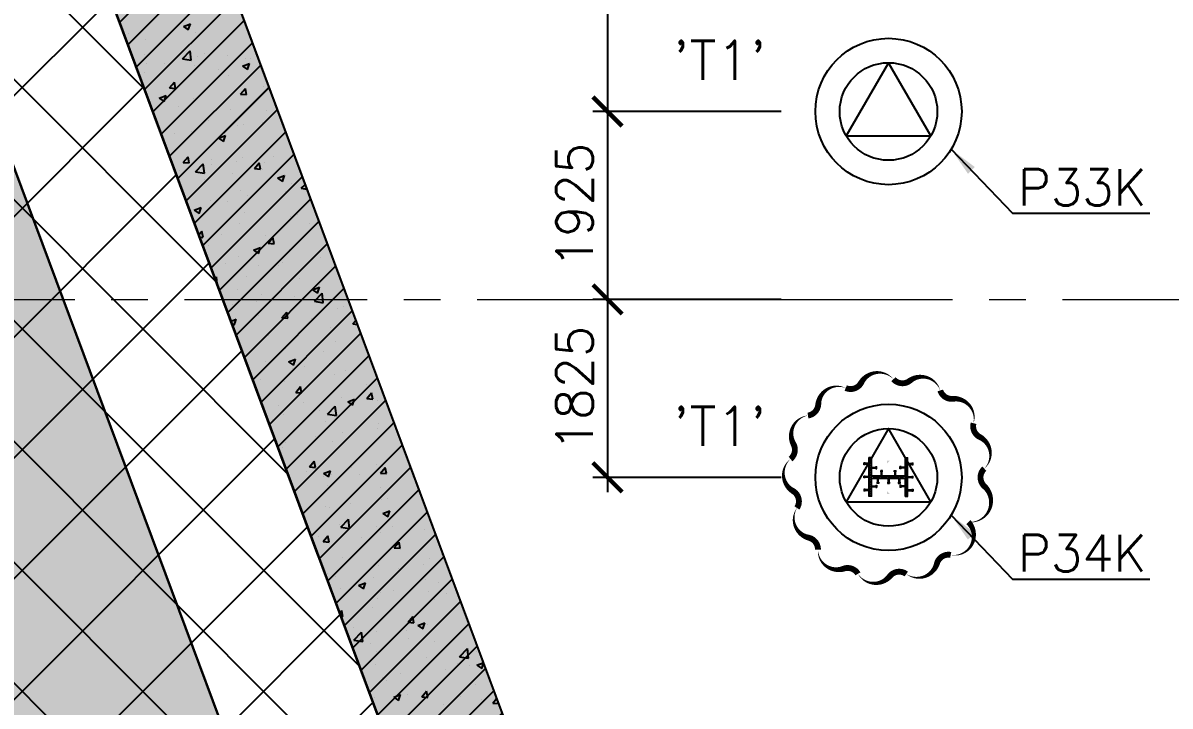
# Model space of a CAD drawing. Header units: millimetres. Extents: x -346728 to 1320345, y -537202 to -385966.
# Drawn here: x 128204 to 139963, y -436659 to -429659 of the extents above; entities that cross this region are included whole.
import ezdxf
from ezdxf.xclip import XClip

# ---------------------------------------------------------------- set-up
doc = ezdxf.new("R2010")
doc.units = ezdxf.units.MM
doc.header["$LTSCALE"] = 100
doc.header["$XCLIPFRAME"] = 2
doc.linetypes.add('DASHED2', pattern=[0.375, 0.25, -0.125])
doc.linetypes.add('X1326_GLB$0$CENTER', pattern=[2, 1.25, -0.25, 0.25, -0.25])
for name, color, linetype, lineweight in [('0 T KY HIEU', 7, 'Continuous', 9), ('0 T TEXT', 7, 'Continuous', 13), ('KCMANH', 8, 'Continuous', 13), ('KINGPOST', 5, 'Continuous', 20), ('X1326_GLB$0$A-tim', 8, 'X1326_GLB$0$CENTER', 9)]:
    doc.layers.add(name, color=color, linetype=linetype, lineweight=lineweight)
for name, color, linetype in [('BO TRI DIEN CHIEU SANG', 8, 'Continuous'), ('hach', 253, 'Continuous'), ('PILE MARK', 8, 'Continuous'), ('PL', 3, 'Continuous'), ('PLT', 6, 'Continuous'), ('W2', 4, 'Continuous'), ('XR_1326_csPL$0$hach', 253, 'Continuous'), ('XR_1326_csPL$0$W2', 4, 'Continuous')]:
    doc.layers.add(name, color=color, linetype=linetype)
doc.layers.add('CL load', color=1, linetype='Continuous', plot=False)
doc.styles.add('simplex', font='simplex.shx')
doc.dimstyles.new('100', dxfattribs={"dimscale": 150, "dimtxt": 2.5, "dimasz": 2, "dimexe": 1, "dimexo": 1, "dimgap": 1, "dimtad": 1, "dimdec": 0, "dimzin": 0, "dimdsep": 46, "dimtxsty": 'simplex', "dimblk": 'ARCHTICK', "dimcen": 1, "dimdle": 1, "dimclrd": 256, "dimclre": 256, "dimclrt": 6, "dimadec": 0, "dimazin": 0, "dimtfac": 1, "dimtdec": 0, "dimtix": 1, "dimtmove": 2, "dimatfit": 3, "dimfxl": 1, "dimtolj": 1, "dimtzin": 0, "dimarcsym": 0})
pattern_1 = [(45, (188543.33, 11377564.439), (-8.980256121, 8.980256121), []), (135, (188543.33, 11377564.439), (-8.980256121, -8.980256121), [])]

# ---------------------------------------------------------------- blocks, each defined once
blk = doc.blocks.new('_ArchTick')
at = {"color": 0, "linetype": 'ByBlock', "const_width": 0.15}
blk.add_lwpolyline([(-0.5, -0.5), (0.5, 0.5)], dxfattribs=at)
blk = doc.blocks.new('*D309')
at = {"layer": 'CL load', "lineweight": -2, "transparency": 16777216}
for p, q in [((134197, -426666), (134197, -430716)), ((135977, -426816), (134047, -426816)), ((135977, -430566), (134047, -430566))]:
    blk.add_line(p, q, dxfattribs=at)
at = {"layer": 'DEFPOINTS', "color": 0, "transparency": 16777216}
for p in [(136127, -426816, 0), (134197, -430566), (136127, -430566, 0)]:
    blk.add_point(p, dxfattribs=at)
at = {"layer": 'CL load', "lineweight": -2, "transparency": 16777216, "xscale": 300, "yscale": 300, "zscale": 300}
for p, rotation in [((134197, -426816), 90), ((134197, -430566), 270)]:
    blk.add_blockref('_ArchTick', p, dxfattribs=dict(at, rotation=rotation))
at = {"layer": 'CL load', "color": 6, "transparency": 16777216, "insert": (133859, -428691), "char_height": 375, "attachment_point": 5, "rotation": 90, "style": 'simplex'}
blk.add_mtext('\\A1;3750', dxfattribs=at)
blk = doc.blocks.new('*D310')
at = {"layer": 'CL load', "lineweight": -2, "transparency": 16777216}
for p, q in [((134197, -430416), (134197, -432642)), ((135977, -430566), (134047, -430566)), ((135977, -432492), (134047, -432492))]:
    blk.add_line(p, q, dxfattribs=at)
at = {"layer": 'DEFPOINTS', "color": 0, "transparency": 16777216}
for p in [(136127, -430566, 0), (134197, -432492), (136127, -432492, 0)]:
    blk.add_point(p, dxfattribs=at)
at = {"layer": 'CL load', "lineweight": -2, "transparency": 16777216, "xscale": 300, "yscale": 300, "zscale": 300}
for p, rotation in [((134197, -430566), 90), ((134197, -432492), 270)]:
    blk.add_blockref('_ArchTick', p, dxfattribs=dict(at, rotation=rotation))
at = {"layer": 'CL load', "color": 6, "transparency": 16777216, "insert": (133859, -431529), "char_height": 375, "attachment_point": 5, "rotation": 90, "style": 'simplex'}
blk.add_mtext('\\A1;1925', dxfattribs=at)
blk = doc.blocks.new('*D312')
at = {"layer": 'CL load', "lineweight": -2, "transparency": 16777216}
for p, q in [((134197, -432342), (134197, -434466)), ((135977, -432492), (134047, -432492)), ((135977, -434316), (134047, -434316))]:
    blk.add_line(p, q, dxfattribs=at)
at = {"layer": 'DEFPOINTS', "color": 0, "transparency": 16777216}
for p in [(136127, -432492), (134197, -434316), (136127, -434316, 0)]:
    blk.add_point(p, dxfattribs=at)
at = {"layer": 'CL load', "lineweight": -2, "transparency": 16777216, "xscale": 300, "yscale": 300, "zscale": 300}
for p, rotation in [((134197, -432492), 90), ((134197, -434316), 270)]:
    blk.add_blockref('_ArchTick', p, dxfattribs=dict(at, rotation=rotation))
at = {"layer": 'CL load', "color": 6, "transparency": 16777216, "insert": (133859, -433404), "char_height": 375, "attachment_point": 5, "rotation": 90, "style": 'simplex'}
blk.add_mtext('\\A1;1825', dxfattribs=at)
blk = doc.blocks.new('LVL-KHUNGTEN')
blk.add_lwpolyline([(61072.9, 41092.8), (119123.5, 41092.8), (119123.5, 61.9), (61072.9, 61.9)], close=True)
blk = doc.blocks.new('mb duong hh')
at = {"layer": '0 T TEXT', "color": 8, "linetype": 'DASHED2', "ltscale": 300}
blk.add_lwpolyline([(75940, 34596), (80501, 41668), (80491, 88861), (75484, 93868), (-20031, 93860), (-33610, 75885), (-26182, 55955), (-6300, 2612), (0, 0)], close=True, dxfattribs=at)
blk = doc.blocks.new('MB HANG RAO TAM')
h = blk.add_hatch()
h.set_pattern_fill('ANSI37', color=8, scale=7000, style=0)
h.set_pattern_definition([(45, (527887.4, 631399.9), (-618.7184, 618.7184), []), (135, (527887.4, 631399.9), (-618.7184, -618.7184), [])])
h.paths.add_polyline_path([(89794, 74797), (94796, 69797), (94804, 22611), (90246, 15544), (52523, -1634), (34324, -9922), (14325, -19029), (8025, -16417), (-19267, 56832), (-5688, 74797), (41806, 74797), (65797, 74797)], flags=16)
h.paths.add_polyline_path([(-17293, 40146), (-15160, 40938), (-12777, 34516), (-15127, 33730), (-10493, 20001), (4784, -19373), (12548, -21453), (91490, 14752), (95488, 20874), (95620, 46027), (95770, 74597), (91825, 78101), (52350, 76926), (14008, 75822), (-9259, 75871), (-23844, 71027), (-24251, 60760)])
at = {"layer": '0 T KY HIEU'}
h = blk.add_hatch(color=256, dxfattribs=at)
h.set_gradient(color1=(0, 255, 255), tint=1, name='SPHERICAL')
h.paths.add_polyline_path([(-19903, 54154), (-15713, 42909), (-17614, 42201), (-21803, 53446)])
at = {"color": 7, "elevation": 7850}
blk.add_lwpolyline([(-19903, 54154), (-15713, 42909), (-17614, 42201), (-21803, 53446)], close=True, dxfattribs=at)
at = {"layer": 'BO TRI DIEN CHIEU SANG', "color": 7, "elevation": 7850}
blk.add_lwpolyline([(-15713, 42909), (-19903, 54154), (-21803, 53446), (-17614, 42201)], close=True, dxfattribs=at)
at = {"layer": 'XR_1326_csPL$0$W2', "color": 7, "ltscale": 0.5, "elevation": 0}
blk.add_lwpolyline([(8025, -16417), (14325, -19029), (90246, 15544), (94804, 22611), (94796, 69797), (89794, 74797), (-5688, 74797), (-19267, 56832)], close=True, dxfattribs=at)
blk = doc.blocks.new('KP50')
at = {"ltscale": 0.1}
h = blk.add_hatch(color=6, dxfattribs=at)
h.dxf.hatch_style = 1
h.paths.add_polyline_path([(14, 171), (-14, 171), (-14, 142)])
h.paths.add_polyline_path([(-14, -142), (-14, -171), (14, -171)])
at = {"layer": 'KCMANH', "linetype": 'ByBlock'}
h = blk.add_hatch(dxfattribs=at)
h.set_pattern_fill('ANSI37', color=6, scale=4, style=0)
h.set_pattern_definition(pattern_1)
h.paths.add_polyline_path([(-200, 200), (-200, 171), (200, 171), (200, 200)])
h = blk.add_hatch(dxfattribs=at)
h.set_pattern_fill('ANSI37', color=6, scale=4, style=0)
h.set_pattern_definition([(45, (188728.93, 11377564.439), (-8.980256121, 8.980256121), []), (135, (188728.93, 11377564.439), (-8.980256121, -8.980256121), [])])
h.paths.add_polyline_path([(14, 171), (-14, 142), (-14, -142), (14, -171)])
h = blk.add_hatch(dxfattribs=at)
h.set_pattern_fill('ANSI37', color=6, scale=4, style=0)
h.set_pattern_definition(pattern_1)
h.paths.add_polyline_path([(-200, -171), (-200, -200), (200, -200), (200, -171)])
for p, q in [((-125, 253), (-146, 253)), ((-146, 240), (-146, 253)), ((-125, 240), (-146, 240)), ((-142, 200), (-142, 240)), ((-129, 200), (-129, 240)), ((-125, 240), (-125, 253)), ((-10, 253), (10, 253)), ((-10, 240), (-10, 253)), ((-10, 240), (10, 240)), ((-6, 200), (-6, 240)), ((6, 200), (6, 240)), ((10, 240), (10, 253)), ((125, 253), (146, 253)), ((125, 240), (125, 253)), ((125, 240), (146, 240)), ((129, 200), (129, 240)), ((142, 200), (142, 240)), ((146, 240), (146, 253)), ((-85, 131), (-106, 131)), ((-106, 131), (-106, 118)), ((-85, 118), (-106, 118)), ((-102, 171), (-102, 131)), ((-89, 171), (-89, 131)), ((-85, 131), (-85, 118)), ((-67, 100), (-67, 120)), ((-54, 120), (-67, 120)), ((-54, 100), (-54, 120)), ((85, 131), (106, 131)), ((85, 131), (85, 118)), ((85, 118), (106, 118)), ((89, 171), (89, 131)), ((102, 171), (102, 131)), ((106, 131), (106, 118)), ((-54, 100), (-67, 100)), ((-67, 10), (-67, -10)), ((-54, 10), (-67, 10)), ((-14, 116), (-54, 116)), ((-14, 104), (-54, 104)), ((-54, 10), (-54, -10)), ((-14, 6), (-54, 6)), ((14, 76), (54, 76)), ((14, 64), (54, 64)), ((54, 60), (54, 80)), ((54, 80), (67, 80)), ((54, 60), (67, 60)), ((67, 60), (67, 80)), ((-54, -10), (-67, -10)), ((-67, -100), (-67, -120)), ((-54, -100), (-67, -100)), ((-14, -6), (-54, -6)), ((-54, -100), (-54, -120)), ((-14, -104), (-54, -104)), ((-14, -116), (-54, -116)), ((14, -64), (54, -64)), ((14, -76), (54, -76)), ((54, -60), (54, -80)), ((54, -60), (67, -60)), ((54, -80), (67, -80)), ((67, -60), (67, -80)), ((-142, -200), (-142, -240)), ((-129, -200), (-129, -240)), ((-85, -118), (-106, -118)), ((-106, -131), (-106, -118)), ((-85, -131), (-106, -131)), ((-102, -171), (-102, -131)), ((-89, -171), (-89, -131)), ((-85, -131), (-85, -118)), ((-54, -120), (-67, -120)), ((-6, -200), (-6, -240)), ((6, -200), (6, -240)), ((85, -118), (106, -118)), ((85, -131), (85, -118)), ((85, -131), (106, -131)), ((89, -171), (89, -131)), ((102, -171), (102, -131)), ((106, -131), (106, -118)), ((129, -200), (129, -240)), ((142, -200), (142, -240)), ((-125, -240), (-146, -240)), ((-146, -240), (-146, -253)), ((-125, -253), (-146, -253)), ((-125, -240), (-125, -253)), ((-10, -240), (10, -240)), ((-10, -240), (-10, -253)), ((-10, -253), (10, -253)), ((10, -240), (10, -253)), ((125, -240), (146, -240)), ((125, -240), (125, -253)), ((125, -253), (146, -253)), ((146, -240), (146, -253))]:
    blk.add_line(p, q, dxfattribs=at)
at = {"layer": 'KINGPOST', "color": 6, "linetype": 'ByBlock'}
for p, q in [((-200, 200), (200, 200)), ((-200, 171), (-200, 200)), ((-200, 171), (200, 171)), ((-14, 171), (-14, -171)), ((-14, 142), (14, 171)), ((14, 171), (14, -171)), ((200, 171), (200, 200)), ((-200, -171), (200, -171)), ((-200, -171), (-200, -200)), ((-200, -200), (200, -200)), ((-14, -142), (14, -171)), ((200, -171), (200, -200))]:
    blk.add_line(p, q, dxfattribs=at)
blk.add_lwpolyline([(-14, 0), (14, 0)], dxfattribs=at)
blk = doc.blocks.new('B1 Kingpost Layout Plan1')
at = {"layer": 'KCMANH', "linetype": 'ByBlock', "rotation": 90}
blk.add_blockref('KP50', (-13287, -19546, 0), dxfattribs=at)

msp = doc.modelspace()

# ---------------------------------------------------------------- hatches: boundary and pattern name
at = {"ltscale": 0.1}
h = msp.add_hatch(color=6, dxfattribs=at)
h.dxf.hatch_style = 1
h.paths.add_polyline_path([(137091.4, -434145.3), (137062.6, -434145.3), (137062.6, -434174.1)])
h.paths.add_polyline_path([(137062.6, -434458.9), (137062.6, -434487.7), (137091.4, -434487.7)])
at = {"layer": 'hach'}
h = msp.add_hatch(dxfattribs=at)
h.set_pattern_fill('ANSI31', color=256, scale=70)
h.set_pattern_definition([(45, (121918.56, -508591.22), (-157.15448, 157.15448), [])])
h.paths.add_polyline_path([(142200.7, -410142.2), (128621.2, -428107.5), (155914.1, -501359), (162214.1, -503970.9), (238136.4, -469396.6), (242695.2, -462329.4), (242687.2, -415142.7), (237685.1, -410142.2)])
h.paths.add_polyline_path([(142797.9, -411342.2), (129975.7, -428305.7), (156856.2, -500450.6), (162191.6, -502662.6), (237318.8, -468450.4), (241495.1, -461976.1), (241487, -415639.4), (237188.2, -411342.2)], flags=16)
h = msp.add_hatch(dxfattribs=at)
h.set_pattern_fill('AR-CONC', color=256, scale=4)
h.set_pattern_definition([(50, (121918.56, -508591.2), (728.7387, -63.7563), [76.2, -838.2]), (355, (121918.56, -508591.2), (-140.9737, 764.2274), [60.96, -670.5623]), (100.45144, (121979.3, -508596.54), (587.765, 700.471), [64.76, -712.361]), (46.1842, (121918.6, -508388), (1084.316, -168.1693), [114.3, -1257.3]), (96.63556, (122008.9, -508402), (949.6165, 989.7045), [97.14, -1068.5424]), (351.18415, (121918.6, -508388), (949.6165, 989.7045), [91.44, -1005.839]), (21, (122020.16, -508438.8), (606.4576, -409.0608), [76.2, -838.2]), (326, (122020.16, -508438.8), (247.208, 736.752), [60.96, -670.56]), (71.45144, (122070.7, -508472.9), (853.6657, 327.691), [64.76, -712.3598]), (37.5, (121918.56, -508591.22), (12.3544, 338.22016), [0, -662.432, 0, -680.72, 0, -673.1]), (7.5, (121918.56, -508591.22), (267.27865, 400.7223), [0, -388.112, 0, -647.192, 0, -256.54]), (327.5, (121692, -508591.22), (542.3624, -22.91498), [0, -254, 0, -792.48, 0, -1051.56]), (317.5, (121590.4, -508591.2), (592.5167, 101.706), [0, -330.2, 0, -526.288, 0, -746.76])])
h.paths.add_polyline_path([(142200.7, -410142.2), (128621.2, -428107.5), (155914.1, -501359), (162214.1, -503970.9), (238136.4, -469396.6), (242695.2, -462329.4), (242687.2, -415142.7), (237685.1, -410142.2)])
h.paths.add_polyline_path([(142797.9, -411342.2), (129975.7, -428305.7), (156856.2, -500450.6), (162191.6, -502662.6), (237318.8, -468450.4), (241495.1, -461976.1), (241487, -415639.4), (237188.2, -411342.2)], flags=16)

# ---------------------------------------------------------------- linework, layer by layer
at = {"color": 6, "elevation": -2718.3}
msp.add_lwpolyline([(138059.1, -434226.7, 0, 60, 0.5205671), (138012.4, -433902.2, 60, 60, -0.3534527), (137948.8, -433761.1, 0, 60, 0.5205671), (137736.4, -433510.8, 60, 60, -0.3534915), (137607.4, -433425.1, 0, 60, 0.5205671), (137294.6, -433326.2, 60, 60, -0.3944899), (137127.3, -433309.8, 0, 60, 0.520567), (136796.4, -433346.6, 60, 60, -0.3907151), (136638.2, -433400, 0, 60, 0.520567), (136356.9, -433568.8, 60, 60, -0.3534934), (136251.3, -433682.1, 0, 60, 0.5205671), (136102.8, -433974.8, 60, 60, -0.3571345), (136072.5, -434127.9, 0, 60, 0.520567), (136098.2, -434455.6, 60, 60, -0.4289707), (136138.5, -434629.5, 0, 60, 0.520567), (136259.3, -434934.3, 60, 60, -0.3534582), (136353.9, -435056.8, 0, 60, 0.520567), (136618.6, -435250.9, 60, 60, -0.3534893), (136763.9, -435304.3, 0, 60, 0.5205671), (137091.1, -435327.9, 60, 60, -0.3982747), (137259.1, -435306, 0, 60, 0.520567), (137573.7, -435197.6, 60, 60, -0.3869502), (137714.8, -435110.4, 0, 60, 0.7314349), (137895.4, -434774.1, 0, 60, 0.7206829), (138060, -434407.2, 60, 60, -0.4358983)], format="xyseb", close=True, dxfattribs=at)
at = {"layer": 'PL', "elevation": -1404.9}
for points in [[(136644, -430816.5), (137510, -430816.5), (137077, -430066.5)], [(136644, -430816.5), (137510, -430816.5), (137077, -430066.5)], [(136644, -434566.5), (137510, -434566.5), (137077, -433816.5)], [(136644, -434566.5), (137510, -434566.5), (137077, -433816.5)]]:
    msp.add_lwpolyline(points, close=True, dxfattribs=at)
at = {"layer": 'PL'}
for centre, radius in [((137077, -430566.5, -1404.9), 750), ((137077, -430566.5, -1404.9), 750), ((137077, -430566.5, -1404.9), 500), ((137077, -430566.5, -1404.9), 500), ((137077, -434316.5, -1404.9), 750), ((137077, -434316.5, -1404.9), 750), ((137077, -434316.5, -1404.9), 500), ((137077, -434316.5, -1404.9), 500)]:
    msp.add_circle(centre, radius, dxfattribs=at)
at = {"layer": 'W2', "ltscale": 0.5, "elevation": -1404.9}
for points in [[(142200.7, -410142.2), (128621.2, -428107.5), (155914.1, -501359), (162214.1, -503970.9), (238136.4, -469396.6), (242695.2, -462329.4), (242686.9, -415142.1), (237685.1, -410142.2)], [(142797.9, -411342.2), (129975.7, -428305.7), (156856.2, -500450.6), (162191.6, -502662.6), (237318.8, -468450.4), (241495.1, -461976.1), (241487, -415639.4), (237188.2, -411342.2)]]:
    msp.add_lwpolyline(points, close=True, dxfattribs=at)
at = {"layer": 'X1326_GLB$0$A-tim', "ltscale": 15}
msp.add_line((120859.5, -432491.5, -1404.9), (255546, -432491.5, -1404.9), dxfattribs=at)
at = {"layer": 'XR_1326_csPL$0$hach', "color": 250}
for p, q in [((129281.6, -429880, -1404.9), (130214.6, -428947, -1404.9)), ((129367, -430109, -1404.9), (130299.9, -429176, -1404.9)), ((129452.3, -430338, -1404.9), (130385.3, -429405, -1404.9)), ((129537.6, -430567, -1404.9), (130470.6, -429634, -1404.9)), ((129849.1, -429694.3, -1404.9), (129920.2, -429667, -1404.9)), ((129899.6, -429728.5, -1404.9), (129920.2, -429667.1, -1404.9)), ((129282.8, -429762.9, -1404.9), (129282.8, -429762.9, -1404.9)), ((129849.1, -429694.4, -1404.9), (129899.6, -429728.5, -1404.9)), ((129924.5, -429678.4, -1404.9), (129924.5, -429678.4, -1404.9)), ((129973.2, -429759.1, -1404.9), (129973.2, -429759.1, -1404.9)), ((129460, -429824.1, -1404.9), (129460, -429824.1, -1404.9)), ((129622.9, -430796, -1404.9), (130555.9, -429863, -1404.9)), ((129453.7, -429980.5, -1404.9), (129453.7, -429980.5, -1404.9)), ((129838.6, -430027.6, -1404.9), (129917.8, -429945.1, -1404.9)), ((129929, -430041.6, -1404.9), (129917.8, -429945.1, -1404.9)), ((129996, -430003.4, -1404.9), (129996, -430003.4, -1404.9)), ((130065.3, -429974.3, -1404.9), (130065.3, -429974.3, -1404.9)), ((130296.3, -429995, -1404.9), (130296.3, -429995, -1404.9)), ((130488.6, -430021.1, -1404.9), (130488.6, -430021.1, -1404.9)), ((129472.8, -430076, -1404.9), (129472.8, -430076, -1404.9)), ((129657.2, -430079.1, -1404.9), (129657.2, -430079.1, -1404.9)), ((129667.9, -430117, -1404.9), (129667.9, -430117, -1404.9)), ((129708.2, -431025, -1404.9), (130641.2, -430092, -1404.9)), ((129838.7, -430027.6, -1404.9), (129929, -430041.6, -1404.9)), ((129911.5, -430045.6, -1404.9), (129911.5, -430045.6, -1404.9)), ((129960.9, -430097.3, -1404.9), (129960.9, -430097.3, -1404.9)), ((130210.3, -430139.9, -1404.9), (130210.3, -430139.9, -1404.9)), ((130455.5, -430103.4, -1404.9), (130506.1, -430137.5, -1404.9)), ((130455.6, -430103.4, -1404.9), (130526.7, -430076.1, -1404.9)), ((130506.1, -430137.5, -1404.9), (130526.7, -430076.1, -1404.9)), ((130538.4, -430026.3, -1404.9), (130538.4, -430026.3, -1404.9)), ((129447.7, -430162.3, -1404.9), (129447.7, -430162.3, -1404.9)), ((130308.8, -430197.4, -1404.9), (130308.8, -430197.4, -1404.9)), ((129707.2, -430323.8, -1404.9), (129756.2, -430265.4, -1404.9)), ((129707.2, -430323.8, -1404.9), (129767.9, -430329.1, -1404.9)), ((129716.3, -430299.1, -1404.9), (129716.3, -430299.1, -1404.9)), ((129768.1, -430329.1, -1404.9), (129756.4, -430265.4, -1404.9)), ((129793.6, -431253.9, -1404.9), (130726.5, -430321, -1404.9)), ((130436, -430387.6, -1404.9), (130484.9, -430329.2, -1404.9)), ((130476.2, -430359.3, -1404.9), (130476.2, -430359.3, -1404.9)), ((130496.8, -430392.8, -1404.9), (130485.1, -430329.1, -1404.9)), ((130670.7, -430311.2, -1404.9), (130670.7, -430311.2, -1404.9)), ((129601.9, -430431.1, -1404.9), (129673, -430403.8, -1404.9)), ((129601.9, -430431.1, -1404.9), (129652.4, -430465.2, -1404.9)), ((129644.3, -430446.4, -1404.9), (129644.3, -430446.4, -1404.9)), ((129652.4, -430465.2, -1404.9), (129673, -430403.8, -1404.9)), ((129948.5, -430435.5, -1404.9), (129948.5, -430435.5, -1404.9)), ((130029, -430395.7, -1404.9), (130029, -430395.7, -1404.9)), ((130436, -430387.6, -1404.9), (130496.7, -430392.9, -1404.9)), ((129793.9, -430519.9, -1404.9), (129793.9, -430519.9, -1404.9)), ((129878.9, -431482.9, -1404.9), (130811.9, -430550, -1404.9)), ((130336.3, -430542.8, -1404.9), (130336.3, -430542.8, -1404.9)), ((130696.8, -430552.9, -1404.9), (130696.8, -430552.9, -1404.9)), ((130104.3, -430654.6, -1404.9), (130104.3, -430654.6, -1404.9)), ((130403.4, -430711.9, -1404.9), (130403.4, -430711.9, -1404.9)), ((130463.9, -430697.5, -1404.9), (130463.9, -430697.5, -1404.9)), ((130657.8, -430678.5, -1404.9), (130657.8, -430678.5, -1404.9)), ((129761.8, -430796.4, -1404.9), (129761.8, -430796.4, -1404.9)), ((129936.2, -430773.7, -1404.9), (129936.2, -430773.7, -1404.9)), ((129964.2, -431711.9, -1404.9), (130897.2, -430778.9, -1404.9)), ((130208.3, -430840.1, -1404.9), (130279.5, -430812.8, -1404.9)), ((130208.3, -430840.2, -1404.9), (130258.9, -430874.3, -1404.9)), ((130258.9, -430874.3, -1404.9), (130279.5, -430812.9, -1404.9)), ((129848.2, -431088, -1404.9), (129897.2, -431029.6, -1404.9)), ((129909.1, -431093.3, -1404.9), (129897.3, -431029.6, -1404.9)), ((130049.5, -431940.9, -1404.9), (130982.5, -431007.9, -1404.9)), ((130138.4, -431061.9, -1404.9), (130138.4, -431061.9, -1404.9)), ((130390.5, -431079.2, -1404.9), (130390.5, -431079.2, -1404.9)), ((130451.5, -431035.8, -1404.9), (130451.5, -431035.8, -1404.9)), ((130775.3, -431028.5, -1404.9), (130775.3, -431028.5, -1404.9)), ((129810.3, -431175.5, -1404.9), (129810.3, -431175.5, -1404.9)), ((129848.2, -431088, -1404.9), (129908.9, -431093.3, -1404.9)), ((129923.8, -431111.9, -1404.9), (129923.8, -431111.9, -1404.9)), ((129973.3, -431185.4, -1404.9), (130052.5, -431103, -1404.9)), ((129973.4, -431185.5, -1404.9), (130063.7, -431199.5, -1404.9)), ((130063.7, -431199.4, -1404.9), (130052.5, -431103, -1404.9)), ((130136.1, -431112.7, -1404.9), (130136.1, -431112.7, -1404.9)), ((130352.6, -431198.4, -1404.9), (130352.6, -431198.4, -1404.9)), ((130576.9, -431151.8, -1404.9), (130625.9, -431093.4, -1404.9)), ((130576.9, -431151.8, -1404.9), (130637.7, -431157.1, -1404.9)), ((130637.8, -431157.1, -1404.9), (130626.1, -431093.4, -1404.9)), ((130654.8, -431159.1, -1404.9), (130654.8, -431159.1, -1404.9)), ((130680.8, -431084.9, -1404.9), (130680.8, -431084.9, -1404.9)), ((130062.3, -431260.9, -1404.9), (130062.3, -431260.9, -1404.9)), ((130134.8, -432169.9, -1404.9), (131067.8, -431236.9, -1404.9)), ((130814.8, -431249.2, -1404.9), (130885.9, -431221.9, -1404.9)), ((130814.8, -431249.3, -1404.9), (130865.3, -431283.3, -1404.9)), ((130865.3, -431283.3, -1404.9), (130885.9, -431221.9, -1404.9)), ((130895, -431221.3, -1404.9), (130895, -431221.3, -1404.9)), ((130960.8, -431302.4, -1404.9), (130960.8, -431302.4, -1404.9)), ((131057.7, -431353.6, -1404.9), (131096.3, -431313.4, -1404.9)), ((130439.2, -431374, -1404.9), (130439.2, -431374, -1404.9)), ((130508, -431429.2, -1404.9), (130508, -431429.2, -1404.9)), ((130898.3, -431382.2, -1404.9), (130898.3, -431382.2, -1404.9)), ((131057.7, -431353.7, -1404.9), (131114.6, -431362.5, -1404.9)), ((129911.5, -431450.2, -1404.9), (129911.5, -431450.2, -1404.9)), ((129961.1, -431576.9, -1404.9), (130032.3, -431549.6, -1404.9)), ((130011.7, -431611, -1404.9), (130032.3, -431549.6, -1404.9)), ((130123.2, -431479.9, -1404.9), (130123.2, -431479.9, -1404.9)), ((130220.2, -432398.9, -1404.9), (131153.1, -431465.9, -1404.9)), ((130305.8, -431483.9, -1404.9), (130305.8, -431483.9, -1404.9)), ((129936.3, -431578.4, -1404.9), (129936.3, -431578.4, -1404.9)), ((129961.1, -431576.9, -1404.9), (130011.7, -431611, -1404.9)), ((130478.6, -431601.3, -1404.9), (130478.6, -431601.3, -1404.9)), ((130948.4, -431640.7, -1404.9), (130948.4, -431640.7, -1404.9)), ((131021, -431624.2, -1404.9), (131021, -431624.2, -1404.9)), ((130305.5, -432627.9, -1404.9), (131238.4, -431694.9, -1404.9)), ((130426.8, -431712.2, -1404.9), (130426.8, -431712.2, -1404.9)), ((130882.4, -431745.5, -1404.9), (130882.4, -431745.5, -1404.9)), ((131136.7, -431712, -1404.9), (131136.7, -431712, -1404.9)), ((130008.1, -431829.7, -1404.9), (130038.1, -431793.9, -1404.9)), ((130017.4, -431854.7, -1404.9), (130049.9, -431857.6, -1404.9)), ((130050.1, -431857.5, -1404.9), (130038.3, -431793.8, -1404.9)), ((130240.7, -431830, -1404.9), (130240.7, -431830, -1404.9)), ((130693.8, -431839.5, -1404.9), (130693.8, -431839.5, -1404.9)), ((130717.9, -431916, -1404.9), (130766.9, -431857.6, -1404.9)), ((130778.8, -431921.3, -1404.9), (130767, -431857.6, -1404.9)), ((130101.3, -431941.2, -1404.9), (130101.3, -431941.2, -1404.9)), ((130390.8, -432856.9, -1404.9), (131323.8, -431923.9, -1404.9)), ((130567.6, -431986, -1404.9), (130638.7, -431958.6, -1404.9)), ((130567.6, -431986, -1404.9), (130618.1, -432020.1, -1404.9)), ((130618.1, -432020.1, -1404.9), (130638.7, -431958.7, -1404.9)), ((130717.9, -431916, -1404.9), (130778.6, -431921.3, -1404.9)), ((130936.1, -431978.9, -1404.9), (130936.1, -431978.9, -1404.9)), ((130280.8, -432120.5, -1404.9), (130280.8, -432120.5, -1404.9)), ((130414.4, -432050.4, -1404.9), (130414.4, -432050.4, -1404.9)), ((130869.4, -432112.7, -1404.9), (130869.4, -432112.7, -1404.9)), ((131254.2, -432062.1, -1404.9), (131254.2, -432062.1, -1404.9)), ((130476.1, -433085.9, -1404.9), (131409.1, -432152.9, -1404.9)), ((130495, -432256.9, -1404.9), (130495, -432256.9, -1404.9)), ((130615.1, -432146.2, -1404.9), (130615.1, -432146.2, -1404.9)), ((130823.2, -432143.4, -1404.9), (130823.2, -432143.4, -1404.9)), ((131365.5, -432166.3, -1404.9), (131365.5, -432166.3, -1404.9)), ((131436.9, -432252.1, -1404.9), (131436.9, -432252.1, -1404.9)), ((130173.9, -432274.7, -1404.9), (130187.2, -432260.8, -1404.9)), ((130195.6, -432333, -1404.9), (130187.2, -432260.8, -1404.9)), ((130923.7, -432317.1, -1404.9), (130923.7, -432317.1, -1404.9)), ((131037.4, -432279.9, -1404.9), (131037.4, -432279.9, -1404.9)), ((131174.1, -432395, -1404.9), (131245.2, -432367.7, -1404.9)), ((131224.6, -432429.2, -1404.9), (131245.2, -432367.8, -1404.9)), ((131244.4, -432344, -1404.9), (131244.4, -432344, -1404.9)), ((130402.1, -432388.6, -1404.9), (130402.1, -432388.6, -1404.9)), ((130561.4, -433314.8, -1404.9), (131494.4, -432381.9, -1404.9)), ((130651.9, -432445.7, -1404.9), (130651.9, -432445.7, -1404.9)), ((130987, -432462.8, -1404.9), (130987, -432462.8, -1404.9)), ((131174, -432395.1, -1404.9), (131224.6, -432429.2, -1404.9)), ((131192.4, -432511.5, -1404.9), (131271.5, -432429, -1404.9)), ((131282.8, -432525.5, -1404.9), (131271.5, -432429, -1404.9)), ((130347.8, -432546.9, -1404.9), (130347.8, -432546.9, -1404.9)), ((130602.2, -432513.5, -1404.9), (130602.2, -432513.5, -1404.9)), ((130646.8, -433543.8, -1404.9), (131579.7, -432610.9, -1404.9)), ((131192.4, -432511.5, -1404.9), (131282.7, -432525.6, -1404.9)), ((131424.6, -432590.3, -1404.9), (131424.6, -432590.3, -1404.9)), ((131487.8, -432567.1, -1404.9), (131487.8, -432567.1, -1404.9)), ((130338.3, -432715.8, -1404.9), (130391.5, -432695.4, -1404.9)), ((130370.9, -432756.8, -1404.9), (130391.5, -432695.5, -1404.9)), ((130389.7, -432726.9, -1404.9), (130389.7, -432726.9, -1404.9)), ((130621, -432659.8, -1404.9), (130621, -432659.8, -1404.9)), ((130858.9, -432680.2, -1404.9), (130907.9, -432621.9, -1404.9)), ((130858.9, -432680.2, -1404.9), (130919.6, -432685.5, -1404.9)), ((130895.3, -432668.8, -1404.9), (130895.3, -432668.8, -1404.9)), ((130919.8, -432685.5, -1404.9), (130908, -432621.8, -1404.9)), ((130911.4, -432655.3, -1404.9), (130911.4, -432655.3, -1404.9)), ((131163.4, -432682.7, -1404.9), (131163.4, -432682.7, -1404.9)), ((131587.6, -432744, -1404.9), (131616.5, -432709.6, -1404.9)), ((130347.7, -432741.2, -1404.9), (130370.9, -432756.8, -1404.9)), ((130732.1, -433772.8, -1404.9), (131665, -432839.9, -1404.9)), ((131361.3, -432779, -1404.9), (131361.3, -432779, -1404.9)), ((131587.6, -432744, -1404.9), (131630.7, -432747.8, -1404.9)), ((131615.7, -432745.6, -1404.9), (131615.7, -432745.6, -1404.9)), ((130719.7, -432863.5, -1404.9), (130719.7, -432863.5, -1404.9)), ((131412.2, -432928.5, -1404.9), (131412.2, -432928.5, -1404.9)), ((130817.4, -434001.8, -1404.9), (131750.4, -433068.8, -1404.9)), ((130899, -432993.5, -1404.9), (130899, -432993.5, -1404.9)), ((131283.3, -433024.3, -1404.9), (131283.3, -433024.3, -1404.9)), ((130690.8, -433126, -1404.9), (130690.8, -433126, -1404.9)), ((130926.8, -433131.8, -1404.9), (130998, -433104.5, -1404.9)), ((130926.8, -433131.8, -1404.9), (130977.4, -433165.9, -1404.9)), ((130977.4, -433165.9, -1404.9), (130998, -433104.5, -1404.9)), ((131094.1, -433179.8, -1404.9), (131094.1, -433179.8, -1404.9)), ((131348.4, -433146.3, -1404.9), (131348.4, -433146.3, -1404.9)), ((131733.2, -433095.6, -1404.9), (131733.2, -433095.6, -1404.9)), ((130637.4, -433315.5, -1404.9), (130637.4, -433315.5, -1404.9)), ((130902.7, -434230.8, -1404.9), (131835.7, -433297.8, -1404.9)), ((130965.5, -433201.9, -1404.9), (130965.5, -433201.9, -1404.9)), ((131399.9, -433266.7, -1404.9), (131399.9, -433266.7, -1404.9)), ((131507.9, -433224.8, -1404.9), (131507.9, -433224.8, -1404.9)), ((130886.7, -433331.8, -1404.9), (130886.7, -433331.8, -1404.9)), ((130999.9, -433444.5, -1404.9), (131048.8, -433386.1, -1404.9)), ((131060.7, -433449.7, -1404.9), (131049, -433386.1, -1404.9)), ((131179.8, -433338.4, -1404.9), (131179.8, -433338.4, -1404.9)), ((131722.1, -433361.3, -1404.9), (131722.1, -433361.3, -1404.9)), ((130988, -434459.8, -1404.9), (131921, -433526.8, -1404.9)), ((130999.9, -433444.5, -1404.9), (131060.6, -433449.8, -1404.9)), ((131081.1, -433547, -1404.9), (131081.1, -433547, -1404.9)), ((131465.9, -433496.3, -1404.9), (131465.9, -433496.3, -1404.9)), ((131533.3, -433540.8, -1404.9), (131604.4, -433513.5, -1404.9)), ((131533.3, -433540.9, -1404.9), (131583.8, -433575, -1404.9)), ((131583.8, -433575, -1404.9), (131604.4, -433513.6, -1404.9)), ((131728.6, -433508.2, -1404.9), (131777.6, -433449.8, -1404.9)), ((131728.6, -433508.2, -1404.9), (131789.3, -433513.5, -1404.9)), ((131789.5, -433513.5, -1404.9), (131777.7, -433449.8, -1404.9)), ((131833.9, -433528.8, -1404.9), (131833.9, -433528.8, -1404.9)), ((131915.2, -433528.8, -1404.9), (131915.2, -433528.8, -1404.9)), ((130826.8, -433580.5, -1404.9), (130826.8, -433580.5, -1404.9)), ((130874.3, -433670, -1404.9), (130874.3, -433670, -1404.9)), ((131241.4, -433630.5, -1404.9), (131241.4, -433630.5, -1404.9)), ((131327.1, -433669.4, -1404.9), (131406.2, -433586.9, -1404.9)), ((131327.1, -433669.4, -1404.9), (131417.4, -433683.4, -1404.9)), ((131387.5, -433604.9, -1404.9), (131387.5, -433604.9, -1404.9)), ((131417.5, -433683.4, -1404.9), (131406.2, -433586.9, -1404.9)), ((130763.4, -433718.4, -1404.9), (130763.4, -433718.4, -1404.9)), ((131073.4, -434688.8, -1404.9), (132006.3, -433755.8, -1404.9)), ((131305.8, -433741.3, -1404.9), (131305.8, -433741.3, -1404.9)), ((131848.1, -433764.2, -1404.9), (131848.1, -433764.2, -1404.9)), ((131198.6, -433897.1, -1404.9), (131198.6, -433897.1, -1404.9)), ((131484.8, -433853.6, -1404.9), (131484.8, -433853.6, -1404.9)), ((131840.3, -433812.6, -1404.9), (131840.3, -433812.6, -1404.9)), ((131902.9, -433867, -1404.9), (131902.9, -433867, -1404.9)), ((130813.8, -433947.7, -1404.9), (130813.8, -433947.7, -1404.9)), ((130862, -434008.2, -1404.9), (130862, -434008.2, -1404.9)), ((130892.3, -433955.3, -1404.9), (130892.3, -433955.3, -1404.9)), ((131158.7, -434917.8, -1404.9), (132091.6, -433984.8, -1404.9)), ((131375.2, -433943.2, -1404.9), (131375.2, -433943.2, -1404.9)), ((131140.8, -434208.7, -1404.9), (131189.8, -434150.3, -1404.9)), ((131140.8, -434208.7, -1404.9), (131201.6, -434214, -1404.9)), ((131201.7, -434214, -1404.9), (131190, -434150.3, -1404.9)), ((131244, -435146.8, -1404.9), (132177, -434213.8, -1404.9)), ((131286.1, -434277.6, -1404.9), (131357.2, -434250.3, -1404.9)), ((131336.6, -434311.7, -1404.9), (131357.2, -434250.3, -1404.9)), ((131573, -434213.3, -1404.9), (131573, -434213.3, -1404.9)), ((131827.4, -434179.8, -1404.9), (131827.4, -434179.8, -1404.9)), ((131869.6, -434272.4, -1404.9), (131918.5, -434214.1, -1404.9)), ((131872.8, -434209.2, -1404.9), (131872.8, -434209.2, -1404.9)), ((131890.5, -434205.2, -1404.9), (131890.5, -434205.2, -1404.9)), ((131930.4, -434277.7, -1404.9), (131918.7, -434214, -1404.9)), ((130931.4, -434297.8, -1404.9), (130931.4, -434297.8, -1404.9)), ((131107.9, -434260.5, -1404.9), (131107.9, -434260.5, -1404.9)), ((131280.3, -434310.9, -1404.9), (131280.3, -434310.9, -1404.9)), ((131286.1, -434277.6, -1404.9), (131336.6, -434311.7, -1404.9)), ((131362.8, -434281.4, -1404.9), (131362.8, -434281.4, -1404.9)), ((131650.3, -434283.4, -1404.9), (131650.3, -434283.4, -1404.9)), ((131869.6, -434272.4, -1404.9), (131930.3, -434277.8, -1404.9)), ((132192.6, -434306.3, -1404.9), (132192.6, -434306.3, -1404.9)), ((131322.1, -434396.9, -1404.9), (131322.1, -434396.9, -1404.9)), ((131329.3, -435375.8, -1404.9), (132262.3, -434442.8, -1404.9)), ((131864.5, -434419.8, -1404.9), (131864.5, -434419.8, -1404.9)), ((131560.1, -434580.5, -1404.9), (131560.1, -434580.5, -1404.9)), ((131878.1, -434543.4, -1404.9), (131878.1, -434543.4, -1404.9)), ((131944.9, -434529.9, -1404.9), (131944.9, -434529.9, -1404.9)), ((131305.7, -434614, -1404.9), (131305.7, -434614, -1404.9)), ((131350.4, -434619.6, -1404.9), (131350.4, -434619.6, -1404.9)), ((131414.6, -435604.7, -1404.9), (132347.6, -434671.8, -1404.9)), ((131892.5, -434686.7, -1404.9), (131943.1, -434720.8, -1404.9)), ((131892.6, -434686.6, -1404.9), (131963.7, -434659.3, -1404.9)), ((131943.1, -434720.8, -1404.9), (131963.7, -434659.4, -1404.9)), ((131448.2, -434799.8, -1404.9), (131448.2, -434799.8, -1404.9)), ((131461.8, -434827.2, -1404.9), (131540.9, -434744.8, -1404.9)), ((131461.8, -434827.3, -1404.9), (131552.1, -434841.3, -1404.9)), ((131552.2, -434841.2, -1404.9), (131540.9, -434744.7, -1404.9)), ((131830.9, -434815.4, -1404.9), (131830.9, -434815.4, -1404.9)), ((131990.5, -434822.7, -1404.9), (131990.5, -434822.7, -1404.9)), ((132319.2, -434846.1, -1404.9), (132319.2, -434846.1, -1404.9)), ((132387.4, -434810.1, -1404.9), (132387.4, -434810.1, -1404.9)), ((131238.4, -434917.1, -1404.9), (131238.4, -434917.1, -1404.9)), ((131281.8, -434972.9, -1404.9), (131330.8, -434914.5, -1404.9)), ((131342.7, -434978.2, -1404.9), (131330.9, -434914.5, -1404.9)), ((131338.1, -434957.8, -1404.9), (131338.1, -434957.8, -1404.9)), ((131499.9, -435833.7, -1404.9), (132432.9, -434900.8, -1404.9)), ((131677.6, -434930.6, -1404.9), (131677.6, -434930.6, -1404.9)), ((131865.8, -434881.6, -1404.9), (131865.8, -434881.6, -1404.9)), ((131281.8, -434972.9, -1404.9), (131342.5, -434978.2, -1404.9)), ((131292.8, -434981.3, -1404.9), (131292.8, -434981.3, -1404.9)), ((132010.5, -435036.7, -1404.9), (132059.5, -434978.3, -1404.9)), ((132010.5, -435036.7, -1404.9), (132071.3, -435042, -1404.9)), ((132071.4, -435042, -1404.9), (132059.7, -434978.3, -1404.9)), ((132074.3, -435038.5, -1404.9), (132074.3, -435038.5, -1404.9)), ((131481.8, -435140.2, -1404.9), (131481.8, -435140.2, -1404.9)), ((131585.3, -436062.7, -1404.9), (132518.2, -435129.7, -1404.9)), ((132375.1, -435148.3, -1404.9), (132375.1, -435148.3, -1404.9)), ((132499, -435095.7, -1404.9), (132504.7, -435093.5, -1404.9)), ((132499, -435095.8, -1404.9), (132507.8, -435101.7, -1404.9)), ((131325.7, -435296, -1404.9), (131325.7, -435296, -1404.9)), ((131853.4, -435219.9, -1404.9), (131853.4, -435219.9, -1404.9)), ((132052, -435246.9, -1404.9), (132052, -435246.9, -1404.9)), ((132306.3, -435213.4, -1404.9), (132306.3, -435213.4, -1404.9)), ((131410.3, -435331.3, -1404.9), (131410.3, -435331.3, -1404.9)), ((131645.3, -435423.4, -1404.9), (131716.5, -435396.1, -1404.9)), ((131645.3, -435423.4, -1404.9), (131695.9, -435457.5, -1404.9)), ((131670.6, -436291.7, -1404.9), (132603.6, -435358.7, -1404.9)), ((131695.9, -435457.5, -1404.9), (131716.5, -435396.1, -1404.9)), ((131792.7, -435341.9, -1404.9), (131792.7, -435341.9, -1404.9)), ((132335, -435364.8, -1404.9), (132335, -435364.8, -1404.9)), ((132462.4, -435394, -1404.9), (132462.4, -435394, -1404.9)), ((131464.5, -435455.5, -1404.9), (131464.5, -435455.5, -1404.9)), ((131869.8, -435495.7, -1404.9), (131869.8, -435495.7, -1404.9)), ((132006.9, -435478.4, -1404.9), (132006.9, -435478.4, -1404.9)), ((132362.7, -435486.5, -1404.9), (132362.7, -435486.5, -1404.9)), ((132549.3, -435501.3, -1404.9), (132549.3, -435501.3, -1404.9)), ((131755.9, -436520.7, -1404.9), (132688.9, -435587.7, -1404.9)), ((131784.7, -435647.6, -1404.9), (131784.7, -435647.6, -1404.9)), ((131841.1, -435558.1, -1404.9), (131841.1, -435558.1, -1404.9)), ((132039, -435614.1, -1404.9), (132039, -435614.1, -1404.9)), ((132423.8, -435563.4, -1404.9), (132423.8, -435563.4, -1404.9)), ((131451.3, -435703.2, -1404.9), (131471.8, -435678.8, -1404.9)), ((131465.3, -435740.9, -1404.9), (131483.5, -435742.5, -1404.9)), ((131483.6, -435742.4, -1404.9), (131471.9, -435678.7, -1404.9)), ((132151.5, -435800.9, -1404.9), (132200.5, -435742.5, -1404.9)), ((132212.4, -435806.2, -1404.9), (132200.6, -435742.5, -1404.9)), ((131590.5, -435858.3, -1404.9), (131590.5, -435858.3, -1404.9)), ((131596.5, -435985.1, -1404.9), (131675.6, -435902.6, -1404.9)), ((131686.9, -435999.1, -1404.9), (131675.6, -435902.6, -1404.9)), ((131828.7, -435896.3, -1404.9), (131828.7, -435896.3, -1404.9)), ((131841.2, -436749.7, -1404.9), (132774.2, -435816.7, -1404.9)), ((132132.9, -435881.3, -1404.9), (132132.9, -435881.3, -1404.9)), ((132151.5, -435800.9, -1404.9), (132212.2, -435806.2, -1404.9)), ((132251.8, -435832.5, -1404.9), (132322.9, -435805.1, -1404.9)), ((132251.8, -435832.5, -1404.9), (132302.3, -435866.6, -1404.9)), ((132302.3, -435866.6, -1404.9), (132322.9, -435805.2, -1404.9)), ((132350.4, -435824.8, -1404.9), (132350.4, -435824.8, -1404.9)), ((132675.3, -435904.2, -1404.9), (132675.3, -435904.2, -1404.9)), ((131596.5, -435985.2, -1404.9), (131686.8, -435999.2, -1404.9)), ((131771.8, -436014.8, -1404.9), (131771.8, -436014.8, -1404.9)), ((132156.5, -435964.2, -1404.9), (132156.5, -435964.2, -1404.9)), ((132420.4, -436000.2, -1404.9), (132420.4, -436000.2, -1404.9)), ((131827.9, -436101.9, -1404.9), (131827.9, -436101.9, -1404.9)), ((131926.5, -436978.7, -1404.9), (132859.5, -436045.7, -1404.9)), ((132680.8, -436153.3, -1404.9), (132759.9, -436070.8, -1404.9)), ((132771.2, -436167.3, -1404.9), (132759.9, -436070.8, -1404.9)), ((132851.2, -436097.9, -1404.9), (132851.2, -436097.9, -1404.9)), ((131816.4, -436234.5, -1404.9), (131816.4, -436234.5, -1404.9)), ((132338, -436163, -1404.9), (132338, -436163, -1404.9)), ((132663.9, -436223.3, -1404.9), (132663.9, -436223.3, -1404.9)), ((132680.8, -436153.3, -1404.9), (132771.2, -436167.3, -1404.9)), ((132785.3, -436246.9, -1404.9), (132785.3, -436246.9, -1404.9)), ((132858.2, -436241.6, -1404.9), (132908.8, -436275.7, -1404.9)), ((132858.3, -436241.5, -1404.9), (132923.2, -436216.6, -1404.9)), ((132908.8, -436275.7, -1404.9), (132926, -436224.2, -1404.9)), ((131889.3, -436364.9, -1404.9), (131889.3, -436364.9, -1404.9)), ((132011.9, -437207.7, -1404.9), (132944.8, -436274.7, -1404.9)), ((132071.4, -436325, -1404.9), (132071.4, -436325, -1404.9)), ((132530.9, -436280.4, -1404.9), (132530.9, -436280.4, -1404.9)), ((131935.1, -436400.4, -1404.9), (131935.1, -436400.4, -1404.9)), ((132477.4, -436423.3, -1404.9), (132477.4, -436423.3, -1404.9)), ((132838.9, -436436.2, -1404.9), (132838.9, -436436.2, -1404.9)), ((131804, -436572.7, -1404.9), (131804, -436572.7, -1404.9)), ((132004.6, -436569.2, -1404.9), (132075.7, -436541.9, -1404.9)), ((132004.6, -436569.3, -1404.9), (132055.1, -436603.3, -1404.9)), ((132055.1, -436603.3, -1404.9), (132075.7, -436541.9, -1404.9)), ((132097.2, -437436.7, -1404.9), (133030.2, -436503.7, -1404.9)), ((132149.3, -436536.9, -1404.9), (132149.3, -436536.9, -1404.9)), ((132292.5, -436565.1, -1404.9), (132341.5, -436506.8, -1404.9)), ((132292.5, -436565.1, -1404.9), (132353.2, -436570.4, -1404.9)), ((132325.7, -436501.2, -1404.9), (132325.7, -436501.2, -1404.9)), ((132353.4, -436570.4, -1404.9), (132341.6, -436506.7, -1404.9)), ((132691.6, -436559.8, -1404.9), (132691.6, -436559.8, -1404.9)), ((132902.8, -436597, -1404.9), (132902.8, -436597, -1404.9)), ((133021.2, -436628.9, -1404.9), (133059.7, -436583, -1404.9)), ((133051.9, -436578.9, -1404.9), (133051.9, -436578.9, -1404.9)), ((132518, -436647.6, -1404.9), (132518, -436647.6, -1404.9)), ((133021.2, -436628.9, -1404.9), (133078.7, -436633.9, -1404.9))]:
    msp.add_line(p, q, dxfattribs=at)
at = {"layer": 'XR_1326_csPL$0$W2', "color": 7, "ltscale": 0.5}
for p, q in [((128621.2, -428107.5, -1404.9), (155914.1, -501359, -1404.9)), ((129975.7, -428305.7, -1404.9), (156856.2, -500450.6, -1404.9))]:
    msp.add_line(p, q, dxfattribs=at)

# ---------------------------------------------------------------- block references
at = {"extrusion": (0.00597, -2.28885e-18, 0.999982), "xscale": 3.385207865094198, "yscale": 3.385207865094198, "zscale": 3.385207865094198}
msp.add_blockref('LVL-KHUNGTEN', (-107243.5, -525073.6, -287.1), dxfattribs=at)
ref = msp.add_blockref('mb duong hh', (162214.1, -503978, 0))
XClip(ref).set_block_clipping_path([(-58962.6888090824, -15358.4345334051), (108047.3313388755, 114603.0144500207)])

# ---------------------------------------------------------------- texts
at = {"layer": 'PILE MARK', "color": 4, "style": 'simplex'}
for s, p in [('P33K', (138404.6, -431530.8, -1404.9)), ('P34K', (138404.6, -435280.8, -1404.9))]:
    msp.add_text(s, height=375, dxfattribs=at).set_placement(p)
at = {"layer": 'PLT', "style": 'simplex'}
for p in [(134866.8, -430241.6, -1405), (134866.8, -433991.6, -1405)]:
    msp.add_text("'T1'", height=400, dxfattribs=at).set_placement(p)

# ---------------------------------------------------------------- dimensions: what is measured, and where the dimension line sits
at = {"layer": 'CL load'}
for base, p1, p2, picture, middle in [((134196.6, -430566.5, -1404.9), (136127, -426816.5, -1404.9), (136127, -430566.5, -1404.9), '*D309', (133859.1, -428691.5, -1404.9)), ((134196.6, -432491.5, -1404.9), (136127, -430566.5, -1404.9), (136127, -432491.5, -1404.9), '*D310', (133859.1, -431529, -1404.9)), ((134196.6, -434316.5, -1404.9), (136127, -432491.5, -1404.9), (136127, -434316.5, -1404.9), '*D312', (133859.1, -433404, -1404.9))]:
    dim = msp.add_linear_dim(base=base, p1=p1, p2=p2, angle=90, dimstyle='100', dxfattribs=at)
    dim.commit()
    dim.dimension.update_dxf_attribs({"geometry": picture, "text_midpoint": middle})

# ---------------------------------------------------------------- leaders
at = {"layer": 'PILE MARK'}
for points in [[(137719.5, -430953.4, -1404.9), (138347.3, -431608.4, -1404.9), (139754.5, -431608.4, -1404.9)], [(137719.5, -434703.4, -1404.9), (138347.3, -435358.4, -1404.9), (139754.5, -435358.4, -1404.9)]]:
    msp.add_leader(points, dimstyle='100', override={"dimgap": 1, "dimtad": 0}, dxfattribs=at)

# ---------------------------------------------------------------- next in the draw order: block references
msp.add_blockref('MB HANG RAO TAM', (147888.6, -484948.9, 0))

# ---------------------------------------------------------------- next in the draw order: block references
msp.add_blockref('B1 Kingpost Layout Plan1', (150363.7, -414766, -1404.9))

doc.saveas('drawing.dxf')
